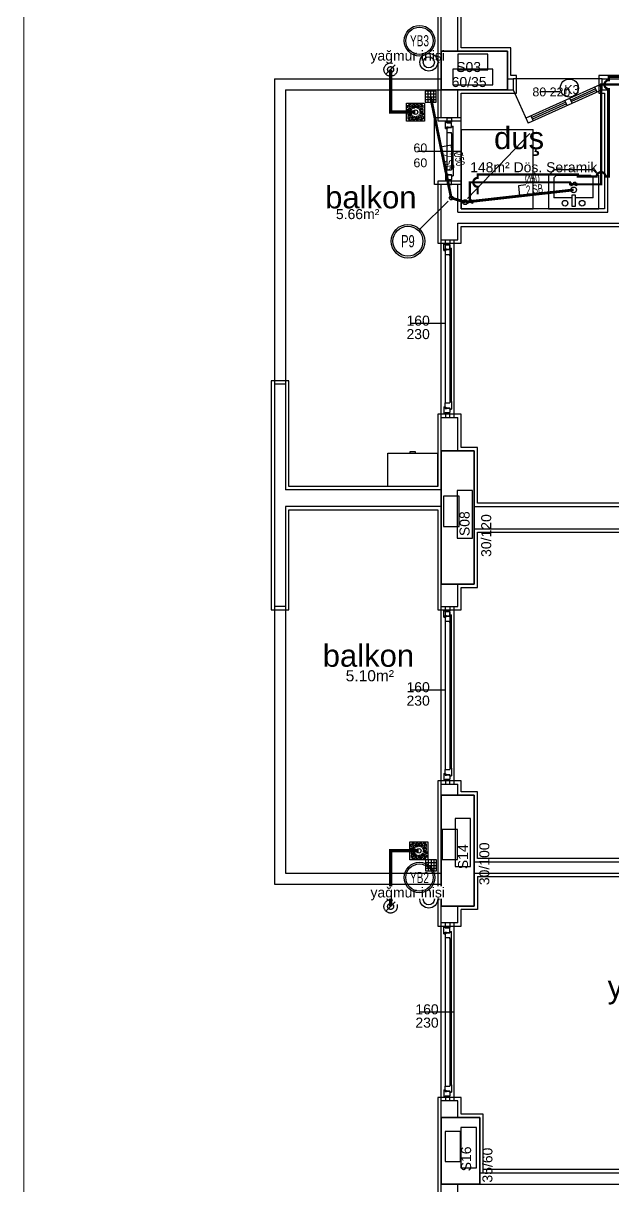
# Model space of a CAD drawing. Header units: centimetres. Extents: x -3962 to 30527, y -2 to 2802.
# Drawn here: x 12524 to 13055, y 1133 to 2179 of the extents above; entities that cross this region are included whole.
import ezdxf
from ezdxf.enums import TextEntityAlignment as Align

# ---------------------------------------------------------------- set-up
doc = ezdxf.new("R2010")
doc.units = ezdxf.units.CM
for name, pattern in [('BASMA HATTI', [31, 25, -6]), ('DASHED', [18, 12, -6]), ('PISSU HATTI', [26, 20, -6]), ('YAGMUR HATTI', [36, 30, -6])]:
    doc.linetypes.add(name, pattern=pattern)
for name, color, linetype in [('MD-YUK-BIRIMI', 7, 'Continuous'), ('MTY-PISSU-CAP', 211, 'CONTINUOUS'), ('MTY-PISSU-KOLON', 211, 'DASHED'), ('MTY-TEFRIS', 15, 'CONTINUOUS'), ('MTY-VANA', 1, 'CONTINUOUS'), ('MTY-YAGMURSU-KOLON NO', 7, 'CONTINUOUS'), ('MTY-YUK-BIRIMI', 7, 'CONTINUOUS'), ('ROTAS-MIMARI', 8, 'CONTINUOUS'), ('ROTAS-MIMARI-KOLON', 8, 'CONTINUOUS'), ('ROTAS-MIMARI-YAZI', 8, 'CONTINUOUS'), ('ROTAS-PAFTA', 7, 'CONTINUOUS'), ('ROTAS-PISSU-BORU-TAVANDAN', 6, 'PISSU HATTI'), ('ROTAS-PISSU-KOLONNO', 211, 'CONTINUOUS'), ('ROTAS-SICAKSU-BORU', 1, 'BASMA HATTI'), ('ROTAS-SOGUKSU-BORU', 5, 'CONTINUOUS'), ('ROTAS-TEFRIS', 15, 'CONTINUOUS'), ('ROTAS-YAGMUR-BORUSU', 3, 'YAGMUR HATTI')]:
    doc.layers.add(name, color=color, linetype=linetype)
doc.styles.add('ANOTATIVO', font='arial.ttf')
doc.styles.add('MTY_CAP', font='wturkce.SHX', dxfattribs={"width": 0.65, "height": 20})
doc.styles.add('MTYCAPLT', font='arial.ttf', dxfattribs={"width": 0.65, "height": 1})
doc.styles.add('ROTAS', font='arial.ttf')

# ---------------------------------------------------------------- blocks, each defined once
blk = doc.blocks.new('MTY-PIS SU CAP SB')
at = {"layer": 'MTY-PISSU-CAP'}
for p, q in [((0.83, 1.17), (0, 1.17)), ((0, 1.17), (0, 0))]:
    blk.add_line(p, q, dxfattribs=at)
at = {"layer": 'MTY-PISSU-CAP', "style": 'MTY_CAP', "width": 0.65}
blk.add_attdef('PSCP_001', (0.83, 1.29), '', height=1, dxfattribs=at)
at = {"layer": 'MTY-YUK-BIRIMI', "color": 211, "style": 'MTY_CAP', "width": 0.65}
blk.add_attdef('PS_001', (0.83, 0.07), '', height=1, dxfattribs=at)
blk = doc.blocks.new('MTY-PIS SU KOLON')
at = {"layer": 'MTY-PISSU-KOLON', "linetype": 'Continuous', "lineweight": -3}
blk.add_hatch(color=256, dxfattribs=at).paths.add_polyline_path([(-2.7, -0.1, 0.848135), (0, -0.1, -0.848135), (2.7, -0.1, 0.414214), (0, 2.6, 0.414214)])
blk.add_circle((0, 0), 3.5, dxfattribs=at)
blk = doc.blocks.new('MTY-KURESEL VANA')
at = {"layer": 'MTY-VANA'}
for p, q in [((0, 0), (0, 8)), ((0, 8), (8, 8))]:
    blk.add_line(p, q, dxfattribs=at)
blk.add_lwpolyline([(-10, 5), (-10, -5), (10, 5), (10, -5), (-10, 5)], dxfattribs=at)
at = {"layer": 'MTY-VANA', "style": 'MTYCAPLT', "width": 0.65}
blk.add_attdef('CAP', text='', height=10, dxfattribs=at).set_placement((-1.1, 0), align=Align.CENTER)
blk = doc.blocks.new('SUZGEC1')
at = {"layer": 'MTY-TEFRIS'}
blk.add_lwpolyline([(-5, -5), (-5, 5), (5, 5), (5, -5)], close=True, dxfattribs=at)
for points in [[(-4.33, 3.86), (-1.99, 1.52, 0.029484), (-2.15, 1.27), (-4.33, 2.48)], [(-2.48, 0.33), (-4.33, 0.33), (-4.33, 1.72), (-2.41, 0.65, 0.032775)], [(-3.86, 4.33), (-2.48, 4.33), (-1.27, 2.15, 0.029484), (-1.52, 1.99)], [(-0.65, 2.41, -0.032775), (-0.33, 2.48), (-0.33, 4.33), (-1.72, 4.33)], [(0.33, 2.48), (0.33, 4.33), (1.72, 4.33), (0.65, 2.41, 0.032775)], [(1.27, 2.15), (2.48, 4.33), (3.86, 4.33), (1.52, 1.99, 0.029484)], [(4.33, 3.86), (1.99, 1.52, -0.029484), (2.15, 1.27), (4.33, 2.48)], [(4.33, 0.33), (4.33, 1.72), (2.41, 0.65, -0.032775), (2.48, 0.33)], [(-2.48, -0.33), (-4.33, -0.33), (-4.33, -1.72), (-2.41, -0.65, -0.032775)], [(-4.33, -3.86), (-1.99, -1.52, -0.029484), (-2.15, -1.27), (-4.33, -2.48)], [(-3.86, -4.33), (-2.48, -4.33), (-1.27, -2.15, -0.029484), (-1.52, -1.99)], [(-0.33, -4.33), (-1.72, -4.33), (-0.65, -2.41, 0.032775), (-0.33, -2.48)], [(0.33, -2.48), (0.33, -4.33), (1.72, -4.33), (0.65, -2.41, -0.032775)], [(2.48, -4.33), (1.27, -2.15, 0.029484), (1.52, -1.99), (3.86, -4.33)], [(4.33, -2.48), (4.33, -3.86), (1.99, -1.52, 0.029484), (2.15, -1.27)], [(4.33, -0.33), (4.33, -1.72), (2.41, -0.65, 0.032775), (2.48, -0.33)]]:
    blk.add_lwpolyline(points, format="xyb", close=True, dxfattribs=at)
blk.add_circle((0, 0), 1.25, dxfattribs=at)
at = {"layer": 'MD-YUK-BIRIMI', "color": 6, "style": 'MTYCAPLT', "width": 0.65}
for tag, p in [('PSCP_001', (-1.25, 0.75)), ('PS_001', (-0.62, -0.5))]:
    blk.add_attdef(tag, p, '', height=1, dxfattribs=at)
blk = doc.blocks.new('MTY-KOLON NO YAGMUR')
at = {"layer": 'MTY-YAGMURSU-KOLON NO', "linetype": 'Continuous', "ltscale": 100}
blk.add_circle((0, 0), 27.5, dxfattribs=at)
at = {"layer": 'MTY-YAGMURSU-KOLON NO', "color": 7, "linetype": 'Continuous', "ltscale": 100}
blk.add_circle((0, 0), 24.5, dxfattribs=at)
at = {"style": 'ANOTATIVO', "width": 0.65}
blk.add_attdef('K', text='', height=20, dxfattribs=at).set_placement((0, 0), align=Align.MIDDLE_CENTER)
blk = doc.blocks.new('MTY-KOLON NO PIS SU')
at = {"color": 6, "linetype": 'Continuous', "ltscale": 100}
blk.add_circle((0, 0), 27.5, dxfattribs=at)
at = {"color": 7, "linetype": 'Continuous', "ltscale": 100}
blk.add_circle((0, 0), 24.5, dxfattribs=at)
at = {"style": 'ANOTATIVO', "width": 0.65}
blk.add_attdef('K', text='', height=20, dxfattribs=at).set_placement((0, 0), align=Align.MIDDLE_CENTER)

msp = doc.modelspace()

# ---------------------------------------------------------------- linework, layer by layer
at = {"layer": 'ROTAS-MIMARI'}
for p, q in [((12897.8, 2217.2), (12897.8, 2154.2)), ((12900.8, 2154.2), (12900.8, 2214.2)), ((12915.8, 2154.2), (12915.8, 2214.2)), ((12918.8, 2157.2), (12918.8, 2217.2)), ((12963.8, 2157.2), (12918.8, 2157.2)), ((12963.8, 2132.2), (12963.8, 2157.2)), ((12897.8, 2154.2), (12897.8, 2119.2)), ((12960.8, 2129.2), (12965.8, 2129.2)), ((12968.8, 2132.2), (12963.8, 2132.2)), ((13045.8, 2129.2), (12965.8, 2129.2)), ((12968.8, 2116.2), (12968.8, 2132.2)), ((13228.8, 2132.2), (13043, 2132.2)), ((13043, 2132.2), (13043, 2116.2)), ((13046, 2129.2), (13225.8, 2129.2)), ((13046, 2119.2), (13046, 2129.2)), ((12896.4, 2118.1), (12886.4, 2118.1)), ((12886.4, 2118.1), (12886.4, 2108.1)), ((12886.4, 2115.7), (12896.4, 2115.7)), ((12888.8, 2118.1), (12888.8, 2108.1)), ((12891.4, 2118.1), (12891.4, 2108.1)), ((12894.1, 2118.1), (12894.1, 2108.1)), ((12896.4, 2108.1), (12896.4, 2118.1)), ((12897.8, 2119.2), (12897.8, 2091.2)), ((12900.8, 2094.2), (12900.8, 2119.2)), ((12915.8, 2094.2), (12915.8, 2119.2)), ((12918.8, 2116.2), (12960.8, 2116.2)), ((12918.8, 2091.2), (12918.8, 2116.2)), ((12960.8, 2119.2), (12965.8, 2119.2)), ((12960.8, 2116.2), (12968.8, 2116.2)), ((12965.8, 2119.2), (12979.3, 2089.3)), ((13043.8, 2123.8), (12977.2, 2093.9)), ((13045.8, 2119.2), (12979.3, 2089.3)), ((12989.8, 2117.9), (13007.9, 2117.9)), ((13039.9, 2120.1), (13017.7, 2110.1)), ((13040.6, 2118.7), (13018.3, 2108.7)), ((13041.3, 2117.2), (13039.2, 2121.7)), ((13043, 2116.2), (13048, 2116.2)), ((13045.8, 2119.2), (13043.8, 2123.8)), ((13046, 2119.2), (13051, 2119.2)), ((13048, 2116.2), (13048, 2012.2)), ((13051, 2009.2), (13051, 2119.2)), ((12886.4, 2113.1), (12896.4, 2113.1)), ((12886.4, 2110.6), (12896.4, 2110.6)), ((12886.4, 2108.1), (12896.4, 2108.1)), ((13013.1, 2108.1), (12982.5, 2094.3)), ((13013.8, 2106.6), (12983.2, 2092.9)), ((13014.4, 2105.1), (13012.4, 2109.7)), ((13019, 2107.2), (13016.9, 2111.7)), ((12894.8, 2034.2), (12894.8, 2094.2)), ((12900.8, 2094.2), (12894.8, 2094.2)), ((12915.8, 2094.2), (12900.8, 2094.2)), ((12906.3, 2090.2), (12906.3, 2094.2)), ((12906.3, 2094.2), (12910.3, 2094.2)), ((12910.3, 2094.2), (12910.3, 2090.2)), ((12918.8, 2094.2), (12915.8, 2094.2)), ((12918.8, 2034.2), (12918.8, 2094.2)), ((12981.8, 2095.9), (12983.8, 2091.4)), ((12918.8, 2091.2), (12897.8, 2091.2)), ((12904.7, 2084.5), (12904.7, 2090.9)), ((12904.7, 2090.9), (12906.1, 2090.9)), ((12904.7, 2084.5), (12906.1, 2084.5)), ((12906.1, 2089.7), (12906.1, 2090.9)), ((12906.1, 2089.7), (12910.3, 2089.7)), ((12906.1, 2084.5), (12906.1, 2086)), ((12906.1, 2086), (12907.1, 2086)), ((12906.1, 2085.4), (12906.6, 2085.4)), ((12906.1, 2085.4), (12906.1, 2081)), ((12910.3, 2090.2), (12906.3, 2090.2)), ((12906.6, 2085.1), (12906.6, 2085.4)), ((12906.6, 2085.1), (12907.1, 2085.1)), ((12907.1, 2085.7), (12907.1, 2086)), ((12907.1, 2085.7), (12910.3, 2085.7)), ((12907.1, 2085.4), (12910.3, 2085.4)), ((12907.1, 2085.1), (12907.1, 2085.4)), ((12910.3, 2085.7), (12910.3, 2089.7)), ((12910.3, 2086.6), (12911.7, 2086.6)), ((12910.3, 2086.6), (12910.3, 2085.4)), ((12911.7, 2079.8), (12911.7, 2086.6)), ((12918.8, 2012.2), (12918.8, 2083.6)), ((12918.8, 2083.6), (12918.8, 2012.2)), ((12918.8, 2083.6), (12983.8, 2083.6)), ((12983.8, 2012.2), (12983.8, 2083.6)), ((12906.1, 2081), (12910.3, 2081)), ((12906.1, 2081), (12906.1, 2047.4)), ((12910.3, 2079.8), (12910.3, 2081)), ((12910.3, 2079.8), (12911.7, 2079.8)), ((12910.3, 2079.8), (12910.3, 2048.6)), ((12911.7, 2048.6), (12911.7, 2079.8)), ((12980.8, 2080.1), (12924.6, 2021.5)), ((12879.6, 2064.2), (12918.8, 2064.2)), ((12904.7, 2043.9), (12904.7, 2037.5)), ((12904.7, 2043.9), (12906.1, 2043.9)), ((12906.1, 2047.4), (12910.3, 2047.4)), ((12906.1, 2043), (12906.1, 2047.4)), ((12906.1, 2043.9), (12906.1, 2042.4)), ((12906.1, 2043), (12906.6, 2043)), ((12906.1, 2042.4), (12907.1, 2042.4)), ((12906.6, 2043.3), (12907.1, 2043.3)), ((12906.6, 2043.3), (12906.6, 2043)), ((12907.1, 2043.3), (12907.1, 2043)), ((12907.1, 2043), (12910.3, 2043)), ((12907.1, 2042.7), (12907.1, 2042.4)), ((12907.1, 2042.7), (12910.3, 2042.7)), ((12910.3, 2048.6), (12910.3, 2047.4)), ((12910.3, 2048.6), (12911.7, 2048.6)), ((12910.3, 2041.8), (12910.3, 2043)), ((12910.3, 2042.7), (12910.3, 2038.7)), ((12910.3, 2041.8), (12911.7, 2041.8)), ((12911.7, 2048.6), (12911.7, 2041.8)), ((13002.5, 2047.2), (12997.5, 2042.2)), ((12997.5, 2042.2), (12997.5, 2012.2)), ((13037.9, 2047.2), (13002.5, 2047.2)), ((13004.6, 2042.2), (13002.5, 2040.2)), ((13035.8, 2042.2), (13004.6, 2042.2)), ((13037.9, 2040.2), (13035.8, 2042.2)), ((13042.9, 2042.2), (13037.9, 2047.2)), ((13042.9, 2012.2), (13042.9, 2042.2)), ((12900.8, 2034.2), (12894.8, 2034.2)), ((12897.8, 2037.2), (12897.8, 1981.2)), ((12918.8, 2037.2), (12897.8, 2037.2)), ((12900.8, 1984.2), (12900.8, 2034.2)), ((12915.8, 2034.2), (12900.8, 2034.2)), ((12904.7, 2037.5), (12906.1, 2037.5)), ((12906.1, 2038.7), (12906.1, 2037.5)), ((12906.1, 2038.7), (12910.3, 2038.7)), ((12906.3, 2038.2), (12906.3, 2034.2)), ((12910.3, 2038.2), (12906.3, 2038.2)), ((12906.3, 2034.2), (12910.3, 2034.2)), ((12910.3, 2034.2), (12910.3, 2038.2)), ((12915.8, 2009.2), (12915.8, 2034.2)), ((12918.8, 2034.2), (12915.8, 2034.2)), ((13002.5, 2040.2), (13002.5, 2022.2)), ((13037.9, 2022.2), (13037.9, 2040.2)), ((13018.5, 2022.2), (13002.5, 2022.2)), ((13021.9, 2024.5), (13018.5, 2024.5)), ((13018.5, 2024.5), (13018.5, 2014.5)), ((13021.9, 2014.5), (13021.9, 2024.5)), ((13037.9, 2022.2), (13021.9, 2022.2)), ((13048, 2012.2), (12918.8, 2012.2)), ((12918.8, 2012.2), (12983.8, 2012.2)), ((12997.5, 2012.2), (13042.9, 2012.2)), ((13018.5, 2014.5), (13021.9, 2014.5)), ((12915.8, 2009.2), (13051, 2009.2)), ((12915.8, 1984.2), (12915.8, 1999.2)), ((12915.8, 1999.2), (13061, 1999.2)), ((12918.8, 1981.2), (12918.8, 1996.2)), ((12918.8, 1996.2), (13064, 1996.2)), ((12897.8, 1981.2), (12918.8, 1981.2)), ((12900.8, 1984.2), (12915.8, 1984.2)), ((12900.8, 1824.2), (12900.8, 1984.2)), ((12903.2, 1980.9), (12904.6, 1980.9)), ((12903.2, 1974.5), (12903.2, 1980.9)), ((12904.6, 1980.9), (12904.6, 1837.4)), ((12904.6, 1979.7), (12904.6, 1980.9)), ((12904.6, 1979.7), (12908.8, 1979.7)), ((12904.8, 1980.2), (12904.8, 1984.2)), ((12908.8, 1980.2), (12904.8, 1980.2)), ((12908.8, 1984.2), (12908.8, 1980.2)), ((12908.8, 1979.7), (12908.8, 1838.6)), ((12908.8, 1975.7), (12908.8, 1979.7)), ((12912.6, 1824.2), (12912.6, 1984.2)), ((12903.2, 1974.5), (12904.6, 1974.5)), ((12904.6, 1976), (12905.6, 1976)), ((12904.6, 1974.5), (12904.6, 1976)), ((12904.6, 1975.4), (12904.6, 1971)), ((12904.6, 1975.4), (12905.1, 1975.4)), ((12904.6, 1971), (12908.8, 1971)), ((12905.1, 1975.1), (12905.1, 1975.4)), ((12905.1, 1975.1), (12905.6, 1975.1)), ((12905.6, 1975.7), (12905.6, 1976)), ((12905.6, 1975.7), (12908.8, 1975.7)), ((12905.6, 1975.1), (12905.6, 1975.4)), ((12905.6, 1975.4), (12908.8, 1975.4)), ((12908.8, 1976.6), (12908.8, 1975.4)), ((12908.8, 1976.6), (12910.2, 1976.6)), ((12908.8, 1969.8), (12908.8, 1971)), ((12908.8, 1969.8), (12910.2, 1969.8)), ((12910.2, 1838.6), (12910.2, 1976.6)), ((12910.2, 1969.8), (12910.2, 1976.6)), ((12873.2, 1909.2), (12904.6, 1909.2)), ((12747.8, 1857.3), (12747.8, 1651.3)), ((12763.8, 1857.2), (12747.8, 1857.2)), ((12747.8, 1857.2), (12747.8, 1651.2)), ((12750.8, 1854.3), (12750.8, 1654.3)), ((12760.8, 1854.2), (12750.8, 1854.2)), ((12750.8, 1854.2), (12750.8, 1654.2)), ((12760.8, 1854.2), (12760.8, 1759.2)), ((12763.8, 1762.2), (12763.8, 1857.2)), ((12903.2, 1833.9), (12903.2, 1827.5)), ((12903.2, 1833.9), (12904.6, 1833.9)), ((12904.6, 1837.4), (12908.8, 1837.4)), ((12904.6, 1833), (12904.6, 1837.4)), ((12904.6, 1833.9), (12904.6, 1832.4)), ((12904.6, 1833), (12905.1, 1833)), ((12904.6, 1832.4), (12905.6, 1832.4)), ((12905.1, 1833.3), (12905.6, 1833.3)), ((12905.1, 1833.3), (12905.1, 1833)), ((12905.6, 1833.3), (12905.6, 1833)), ((12905.6, 1833), (12908.8, 1833)), ((12905.6, 1832.7), (12905.6, 1832.4)), ((12905.6, 1832.7), (12908.8, 1832.7)), ((12908.8, 1838.6), (12908.8, 1837.4)), ((12908.8, 1838.6), (12910.2, 1838.6)), ((12908.8, 1831.8), (12908.8, 1833)), ((12908.8, 1832.7), (12908.8, 1828.7)), ((12908.8, 1831.8), (12910.2, 1831.8)), ((12910.2, 1838.6), (12910.2, 1831.8)), ((12918.8, 1827.2), (12897.8, 1827.2)), ((12897.8, 1827.2), (12897.8, 1762.2)), ((12900.8, 1794.2), (12900.8, 1824.2)), ((12900.8, 1824.2), (12915.8, 1824.2)), ((12903.2, 1827.5), (12904.6, 1827.5)), ((12904.6, 1828.7), (12904.6, 1827.5)), ((12904.6, 1828.7), (12908.8, 1828.7)), ((12904.8, 1828.2), (12904.8, 1824.2)), ((12908.8, 1828.2), (12904.8, 1828.2)), ((12908.8, 1824.2), (12908.8, 1828.2)), ((12915.8, 1794.2), (12915.8, 1824.2)), ((12918.8, 1797.2), (12918.8, 1827.2)), ((12852.8, 1792.2), (12897.8, 1792.2)), ((12852.8, 1762.2), (12852.8, 1792.2)), ((12877.8, 1793.5), (12872.8, 1793.5)), ((12872.8, 1793.5), (12872.8, 1792.2)), ((12877.8, 1792.2), (12877.8, 1793.5)), ((12897.8, 1762.2), (12897.8, 1792.2)), ((12933.8, 1797.2), (12918.8, 1797.2)), ((12933.8, 1747.2), (12933.8, 1797.2)), ((12900.8, 1759.2), (12760.8, 1759.2)), ((12897.8, 1762.2), (12763.8, 1762.2)), ((12897.8, 1762.2), (12852.8, 1762.2)), ((12900.8, 1744.2), (12760.8, 1744.2)), ((12760.8, 1744.2), (12760.8, 1654.2)), ((12763.8, 1651.2), (12763.8, 1741.2)), ((12763.8, 1741.2), (12897.8, 1741.2)), ((12897.8, 1741.2), (12897.8, 1674.2)), ((12930.8, 1744.2), (13170.8, 1744.2)), ((13167.8, 1747.2), (12933.8, 1747.2)), ((12930.8, 1724.2), (13325.8, 1724.2)), ((12933.8, 1671.2), (12933.8, 1721.2)), ((12933.8, 1721.2), (13322.8, 1721.2)), ((12897.8, 1674.2), (12897.8, 1651.2)), ((12900.8, 1654.2), (12900.8, 1674.2)), ((12915.8, 1654.2), (12915.8, 1674.2)), ((12918.8, 1651.2), (12918.8, 1671.2)), ((12918.8, 1671.2), (12933.8, 1671.2)), ((12760.8, 1654.2), (12750.8, 1654.2)), ((12900.8, 1654.2), (12915.8, 1654.2)), ((12900.8, 1494.2), (12900.8, 1654.2)), ((12904.8, 1650.2), (12904.8, 1654.2)), ((12908.8, 1654.2), (12908.8, 1650.2)), ((12912.6, 1494.2), (12912.6, 1654.2)), ((12747.8, 1651.2), (12763.8, 1651.2)), ((12897.8, 1651.2), (12918.8, 1651.2)), ((12903.2, 1650.9), (12904.6, 1650.9)), ((12903.2, 1644.5), (12903.2, 1650.9)), ((12903.2, 1644.5), (12904.6, 1644.5)), ((12904.6, 1650.9), (12904.6, 1507.4)), ((12904.6, 1649.7), (12904.6, 1650.9)), ((12904.6, 1649.7), (12908.8, 1649.7)), ((12904.6, 1646), (12905.6, 1646)), ((12904.6, 1644.5), (12904.6, 1646)), ((12904.6, 1645.4), (12904.6, 1641)), ((12904.6, 1645.4), (12905.1, 1645.4)), ((12908.8, 1650.2), (12904.8, 1650.2)), ((12905.1, 1645.1), (12905.1, 1645.4)), ((12905.1, 1645.1), (12905.6, 1645.1)), ((12905.6, 1645.7), (12905.6, 1646)), ((12905.6, 1645.7), (12908.8, 1645.7)), ((12905.6, 1645.1), (12905.6, 1645.4)), ((12905.6, 1645.4), (12908.8, 1645.4)), ((12908.8, 1649.7), (12908.8, 1508.6)), ((12908.8, 1645.7), (12908.8, 1649.7)), ((12908.8, 1646.6), (12908.8, 1645.4)), ((12908.8, 1646.6), (12910.2, 1646.6)), ((12910.2, 1508.6), (12910.2, 1646.6)), ((12910.2, 1639.8), (12910.2, 1646.6)), ((12904.6, 1641), (12908.8, 1641)), ((12908.8, 1639.8), (12908.8, 1641)), ((12908.8, 1639.8), (12910.2, 1639.8)), ((12873.2, 1579.2), (12904.6, 1579.2)), ((12904.6, 1507.4), (12908.8, 1507.4)), ((12904.6, 1503), (12904.6, 1507.4)), ((12908.8, 1508.6), (12908.8, 1507.4)), ((12908.8, 1508.6), (12910.2, 1508.6)), ((12910.2, 1508.6), (12910.2, 1501.8)), ((12918.8, 1497.2), (12897.8, 1497.2)), ((12897.8, 1497.2), (12897.8, 1484.2)), ((12903.2, 1503.9), (12903.2, 1497.5)), ((12903.2, 1503.9), (12904.6, 1503.9)), ((12903.2, 1497.5), (12904.6, 1497.5)), ((12904.6, 1503.9), (12904.6, 1502.4)), ((12904.6, 1503), (12905.1, 1503)), ((12904.6, 1502.4), (12905.6, 1502.4)), ((12904.6, 1498.7), (12904.6, 1497.5)), ((12904.6, 1498.7), (12908.8, 1498.7)), ((12904.8, 1498.2), (12904.8, 1494.2)), ((12908.8, 1498.2), (12904.8, 1498.2)), ((12905.1, 1503.3), (12905.6, 1503.3)), ((12905.1, 1503.3), (12905.1, 1503)), ((12905.6, 1503.3), (12905.6, 1503)), ((12905.6, 1503), (12908.8, 1503)), ((12905.6, 1502.7), (12905.6, 1502.4)), ((12905.6, 1502.7), (12908.8, 1502.7)), ((12908.8, 1501.8), (12908.8, 1503)), ((12908.8, 1502.7), (12908.8, 1498.7)), ((12908.8, 1501.8), (12910.2, 1501.8)), ((12908.8, 1494.2), (12908.8, 1498.2)), ((12918.8, 1487.2), (12918.8, 1497.2)), ((12900.8, 1484.2), (12900.8, 1494.2)), ((12900.8, 1494.2), (12915.8, 1494.2)), ((12915.8, 1484.2), (12915.8, 1494.2)), ((12933.8, 1487.2), (12918.8, 1487.2)), ((12933.8, 1427.2), (12933.8, 1487.2)), ((12897.8, 1484.2), (12897.8, 1414.2)), ((12896.7, 1426.1), (12886.7, 1426.1)), ((12886.7, 1426.1), (12886.7, 1416.1)), ((12886.7, 1423.6), (12896.7, 1423.6)), ((12889.1, 1426.1), (12889.1, 1416.1)), ((12891.8, 1426.1), (12891.8, 1416.1)), ((12894.4, 1426.1), (12894.4, 1416.1)), ((12896.7, 1416.1), (12896.7, 1426.1)), ((12930.8, 1424.2), (13290.6, 1424.2)), ((13293.6, 1427.2), (12933.8, 1427.2)), ((12886.7, 1421.1), (12896.7, 1421.1)), ((12886.7, 1418.6), (12896.7, 1418.6)), ((12886.7, 1416.1), (12896.7, 1416.1)), ((12897.8, 1414.2), (12897.8, 1366.2)), ((12930.8, 1414.2), (13260.8, 1414.2)), ((12933.8, 1411.2), (13257.8, 1411.2)), ((12933.8, 1411.2), (12933.8, 1381.2)), ((12900.8, 1369.2), (12900.8, 1384.2)), ((12915.8, 1369.2), (12915.8, 1384.2)), ((12918.8, 1366.2), (12918.8, 1381.2)), ((12933.8, 1381.2), (12918.8, 1381.2)), ((12897.8, 1366.2), (12918.8, 1366.2)), ((12915.8, 1369.2), (12900.8, 1369.2)), ((12900.8, 1209.2), (12900.8, 1369.2)), ((12903.2, 1359.5), (12903.2, 1365.9)), ((12903.2, 1365.9), (12904.6, 1365.9)), ((12904.6, 1364.7), (12904.6, 1365.9)), ((12904.6, 1364.7), (12908.8, 1364.7)), ((12904.6, 1359.5), (12904.6, 1361)), ((12904.6, 1361), (12905.6, 1361)), ((12904.8, 1365.2), (12904.8, 1369.2)), ((12908.8, 1365.2), (12904.8, 1365.2)), ((12905.6, 1360.7), (12905.6, 1361)), ((12905.6, 1360.7), (12908.8, 1360.7)), ((12908.8, 1369.2), (12908.8, 1365.2)), ((12908.8, 1360.7), (12908.8, 1364.7)), ((12908.8, 1361.6), (12910.2, 1361.6)), ((12908.8, 1361.6), (12908.8, 1360.4)), ((12910.2, 1354.8), (12910.2, 1361.6)), ((12912.6, 1209.2), (12912.6, 1369.2)), ((12903.2, 1359.5), (12904.6, 1359.5)), ((12904.6, 1360.4), (12905.1, 1360.4)), ((12904.6, 1360.4), (12904.6, 1356)), ((12904.6, 1356), (12904.6, 1222.4)), ((12904.6, 1356), (12908.8, 1356)), ((12905.1, 1360.1), (12905.1, 1360.4)), ((12905.1, 1360.1), (12905.6, 1360.1)), ((12905.6, 1360.4), (12908.8, 1360.4)), ((12905.6, 1360.1), (12905.6, 1360.4)), ((12908.8, 1354.8), (12908.8, 1356)), ((12908.8, 1354.8), (12908.8, 1223.6)), ((12908.8, 1354.8), (12910.2, 1354.8)), ((12910.2, 1223.6), (12910.2, 1354.8)), ((12881.2, 1289.2), (12912.6, 1289.2)), ((12903.2, 1218.9), (12903.2, 1212.5)), ((12903.2, 1218.9), (12904.6, 1218.9)), ((12904.6, 1222.4), (12908.8, 1222.4)), ((12904.6, 1218), (12904.6, 1222.4)), ((12904.6, 1218.9), (12904.6, 1217.4)), ((12904.6, 1218), (12905.1, 1218)), ((12904.6, 1217.4), (12905.6, 1217.4)), ((12905.1, 1218.3), (12905.6, 1218.3)), ((12905.1, 1218.3), (12905.1, 1218)), ((12905.6, 1218.3), (12905.6, 1218)), ((12905.6, 1218), (12908.8, 1218)), ((12905.6, 1217.7), (12905.6, 1217.4)), ((12905.6, 1217.7), (12908.8, 1217.7)), ((12908.8, 1223.6), (12908.8, 1222.4)), ((12908.8, 1223.6), (12910.2, 1223.6)), ((12908.8, 1216.8), (12908.8, 1218)), ((12908.8, 1217.7), (12908.8, 1213.7)), ((12908.8, 1216.8), (12910.2, 1216.8)), ((12910.2, 1223.6), (12910.2, 1216.8)), ((12897.8, 1212.2), (12897.8, 1194.2)), ((12918.8, 1212.2), (12897.8, 1212.2)), ((12900.8, 1194.2), (12900.8, 1209.2)), ((12915.8, 1209.2), (12900.8, 1209.2)), ((12903.2, 1212.5), (12904.6, 1212.5)), ((12904.6, 1213.7), (12904.6, 1212.5)), ((12904.6, 1213.7), (12908.8, 1213.7)), ((12904.8, 1213.2), (12904.8, 1209.2)), ((12908.8, 1213.2), (12904.8, 1213.2)), ((12908.8, 1209.2), (12908.8, 1213.2)), ((12915.8, 1194.2), (12915.8, 1209.2)), ((12918.8, 1197.2), (12918.8, 1212.2)), ((12897.8, 1194.2), (12897.8, 1134.2)), ((12938.8, 1197.2), (12918.8, 1197.2)), ((12938.8, 1147.2), (12938.8, 1197.2)), ((12935.8, 1144.2), (13260.8, 1144.2)), ((13257.8, 1147.2), (12938.8, 1147.2)), ((12897.8, 1134.2), (12897.8, 1086.2)), ((12900.8, 1089.2), (12900.8, 1134.2)), ((12915.8, 1089.2), (12915.8, 1134.2)), ((12935.8, 1134.2), (13260.8, 1134.2))]:
    msp.add_line(p, q, dxfattribs=at)
for points in [[(12900.8, 2119.2), (12900.8, 2154.2)], [(12900.8, 2154.2), (12960.8, 2154.2)], [(12960.8, 2154.2), (12960.8, 2119.2)], [(12750.8, 2129.3), (12750.8, 1854.3)], [(12750.8, 2129.2), (12750.8, 1854.2)], [(12750.8, 2129.2), (12900.8, 2129.2)], [(12965.8, 2129.2), (12965.8, 2119.2)], [(12760.8, 2119.2), (12760.8, 1854.2)], [(12760.8, 2119.2), (12900.8, 2119.2)], [(12960.8, 2119.2), (12900.8, 2119.2)], [(12900.8, 1674.2), (12900.8, 1794.2)], [(12900.8, 1794.2), (12930.8, 1794.2)], [(12930.8, 1794.2), (12930.8, 1674.2)], [(12930.8, 1674.2), (12900.8, 1674.2)], [(12750.8, 1654.3), (12750.8, 1404.3)], [(12750.8, 1654.2), (12750.8, 1404.2)], [(12760.8, 1654.2), (12760.8, 1414.2)], [(12900.8, 1384.2), (12900.8, 1484.2)], [(12900.8, 1484.2), (12930.8, 1484.2)], [(12930.8, 1484.2), (12930.8, 1384.2)], [(12760.8, 1414.2), (12900.8, 1414.2)], [(12750.8, 1404.2), (12900.8, 1404.2)], [(12930.8, 1384.2), (12900.8, 1384.2)], [(12900.8, 1134.2), (12900.8, 1194.2)], [(12900.8, 1194.2), (12935.8, 1194.2)], [(12935.8, 1194.2), (12935.8, 1134.2)], [(12935.8, 1134.2), (12900.8, 1134.2)]]:
    msp.add_lwpolyline(points, dxfattribs=at)
for centre, radius in [((12889.8, 2144.1), 8), ((12889.8, 2144.1), 5), ((13016.4, 2120.9), 8.14), ((13020.3, 2029.2), 2.52), ((12922.6, 2018.2), 2.18), ((13012.5, 2017.2), 2.52), ((13027.9, 2017.2), 2.52), ((12889.8, 1390.6), 8), ((12889.8, 1390.6), 5)]:
    msp.add_circle(centre, radius, dxfattribs=at)
at = {"layer": 'ROTAS-MIMARI-KOLON'}
for points in [[(12960.8, 2154.2), (12900.8, 2154.2), (12900.8, 2119.2), (12960.8, 2119.2), (12960.8, 2154.2)], [(12916, 2137.3), (12943, 2137.3), (12943, 2151.3), (12916, 2151.3), (12916, 2137.3)], [(12911.4, 2123.8), (12947.5, 2123.8), (12947.5, 2137.8), (12911.4, 2137.8), (12911.4, 2123.8)], [(12930.8, 1794.2), (12900.8, 1794.2), (12900.8, 1674.2), (12930.8, 1674.2), (12930.8, 1794.2)], [(12929.1, 1715.6), (12929.1, 1758.7), (12915.2, 1758.7), (12915.2, 1715.6), (12929.1, 1715.6)], [(12917, 1726.3), (12917, 1753.4), (12903, 1753.4), (12903, 1726.3), (12917, 1726.3)], [(12930.8, 1484.2), (12900.8, 1484.2), (12900.8, 1384.2), (12930.8, 1384.2), (12930.8, 1484.2)], [(12927.5, 1420.1), (12927.5, 1463.3), (12913.5, 1463.3), (12913.5, 1420.1), (12927.5, 1420.1)], [(12915.7, 1426.5), (12915.7, 1453.5), (12901.7, 1453.5), (12901.7, 1426.5), (12915.7, 1426.5)], [(12935.8, 1194.2), (12900.8, 1194.2), (12900.8, 1134.2), (12935.8, 1134.2), (12935.8, 1194.2)], [(12932.7, 1148.8), (12932.7, 1185), (12918.7, 1185), (12918.7, 1148.8), (12932.7, 1148.8)], [(12918.4, 1154.4), (12918.4, 1181.4), (12904.5, 1181.4), (12904.5, 1154.4), (12918.4, 1154.4)]]:
    msp.add_lwpolyline(points, dxfattribs=at)
at = {"layer": 'ROTAS-PAFTA', "const_width": 1}
msp.add_lwpolyline([(12525, 25), (14975, 25), (14975, 2775), (12525, 2775)], close=True, dxfattribs=at)
at = {"layer": 'ROTAS-PISSU-BORU-TAVANDAN', "const_width": 2.5}
for points in [[(12891.4, 2113.1), (12910, 2022)], [(13020.3, 2029.2), (12922.6, 2018.2)], [(12922.6, 2018.2), (12910, 2022)]]:
    msp.add_lwpolyline(points, dxfattribs=at)
at = {"layer": 'ROTAS-PISSU-KOLONNO'}
msp.add_line((12907.2, 2019.2), (12881.7, 1993.7), dxfattribs=at)
at = {"layer": 'ROTAS-SICAKSU-BORU', "const_width": 2}
msp.add_lwpolyline([(12933.8, 2025.2), (12933.8, 2032), (12932.8, 2032.1), (12931.8, 2032.5), (12931, 2033.2), (12930.4, 2034), (12930, 2035), (12929.8, 2036), (12930, 2037), (12930.4, 2038), (12931, 2038.8), (12931.8, 2039.5), (12932.8, 2039.9), (12933.8, 2040), (12933.8, 2043), (13024, 2043), (13024, 2041.2), (13027.3, 2041.2), (13028, 2041.2), (13041, 2041.2), (13041.1, 2042.3), (13041.5, 2043.2), (13042.2, 2044.1), (13043, 2044.7), (13044, 2045.1), (13045, 2045.2), (13046, 2045.1), (13047, 2044.7), (13047.8, 2044.1), (13048.5, 2043.2), (13048.9, 2042.3), (13049, 2041.2), (13052, 2041.2), (13052, 2120), (13051, 2120.1), (13050, 2120.5), (13049.2, 2121.2), (13048.5, 2122), (13048.1, 2123), (13048, 2124), (13048.1, 2125), (13048.5, 2126), (13049.2, 2126.8), (13050, 2127.5), (13051, 2127.9), (13052, 2128), (13052, 2131), (13192, 2131)], dxfattribs=at)
at = {"layer": 'ROTAS-SOGUKSU-BORU', "const_width": 2}
msp.add_lwpolyline([(12926.8, 2018.2), (12926.8, 2036), (13017, 2036), (13017, 2034.2), (13020.3, 2034.2), (13021, 2034.2), (13045, 2034.2), (13045, 2124), (13185, 2124), (13185, 1984), (13321, 1984)], dxfattribs=at)
at = {"layer": 'ROTAS-YAGMUR-BORUSU'}
for p, q in [((12851.2, 2133.3), (12859.6, 2141.7)), ((12851.2, 1379.9), (12859.6, 1388.3))]:
    msp.add_line(p, q, dxfattribs=at)
at = {"layer": 'ROTAS-YAGMUR-BORUSU', "const_width": 3}
for points in [[(12877.8, 2099.2), (12855.4, 2099.2), (12855.4, 2137.5)], [(12880.8, 1434.2), (12855.4, 1434.2), (12855.4, 1384.1)]]:
    msp.add_lwpolyline(points, dxfattribs=at)
at = {"layer": 'ROTAS-YAGMUR-BORUSU'}
for centre, radius in [((12855.4, 2137.5), 6), ((12855.4, 2137.5), 2.7), ((12855.4, 1384.1), 6), ((12855.4, 1384.1), 2.7)]:
    msp.add_circle(centre, radius, dxfattribs=at)

# ---------------------------------------------------------------- block references
at = {"layer": 'ROTAS-PISSU-KOLONNO'}
ref = msp.add_blockref('MTY-KOLON NO YAGMUR', (12881.4, 2163.5), dxfattribs=dict(at, xscale=0.5, yscale=0.5))
ref.add_attrib('K', 'YB3', dxfattribs={"height": 10, "style": 'ANOTATIVO', "width": 0.65}).set_placement((12881.4, 2163.5), align=Align.MIDDLE_CENTER)
ref = msp.add_blockref('MTY-KOLON NO PIS SU', (12871, 1983), dxfattribs=dict(at, xscale=0.55, yscale=0.55))
ref.add_attrib('K', 'P9', dxfattribs={"height": 11, "style": 'ANOTATIVO', "width": 0.65}).set_placement((12871, 1983), align=Align.MIDDLE_CENTER)
at = {"layer": 'ROTAS-TEFRIS'}
for name, p, xscale, yscale in [('SUZGEC1', (12877.8, 2099.2), 1.6, 1.6), ('MTY-KURESEL VANA', (13020.3, 2034.2), 0.25, 0.25), ('MTY-PIS SU KOLON', (12910, 2022), 0.5, 0.5), ('MTY-KURESEL VANA', (12926.8, 2018.2), 0.25, 0.25), ('SUZGEC1', (12880.8, 1434.2), 1.6, 1.6)]:
    msp.add_blockref(name, p, dxfattribs=dict(at, xscale=xscale, yscale=yscale))
ref = msp.add_blockref('MTY-PIS SU CAP SB', (12900.7, 2067.6), dxfattribs=dict(at, xscale=8, yscale=8, rotation=-78.4391810895011))
ref.add_attrib('PSCP_001', 'Ø50', (12912.1, 2063.1), dxfattribs={"height": 8, "rotation": 281.5608, "style": 'MTY_CAP', "width": 0.65})
ref.add_attrib('PS_001', '2 SB', (12902.5, 2061.1), dxfattribs={"color": 211, "height": 8, "rotation": 281.5608, "style": 'MTY_CAP', "width": 0.65})
ref = msp.add_blockref('MTY-PIS SU CAP SB', (12971.5, 2023.7), dxfattribs=dict(at, xscale=8, yscale=8, rotation=6.423993283764561))
ref.add_attrib('PSCP_001', 'Ø50', (12976.9, 2034.7), dxfattribs={"height": 8, "rotation": 6.424, "style": 'MTY_CAP', "width": 0.65})
ref.add_attrib('PS_001', '2 SB', (12978, 2025), dxfattribs={"color": 211, "height": 8, "rotation": 6.424, "style": 'MTY_CAP', "width": 0.65})

# ---------------------------------------------------------------- texts
at = {"layer": 'ROTAS-MIMARI-YAZI', "style": 'ROTAS'}
for s, height, p in [('yağmur inişi', 9, (12870.8, 2150.1)), ('S03', 9, (12925.7, 2139.8)), ('60/35', 9, (12926.1, 2126.3)), ('80 220', 8, (13000.2, 2117.4)), ('K3', 8, (13018.6, 2119.5)), ('duş', 20, (12971.1, 2075.9)), ('60', 8, (12882.2, 2067)), ('60', 8, (12882.2, 2053.6)), ('148m² Döş. Seramik', 9, (12984.3, 2049.6)), ('balkon', 20, (12837.6, 2022.6)), ('5.66m²', 9, (12825.7, 2007.4)), ('160', 9, (12880.2, 1911.5)), ('230', 9, (12880.2, 1899.4)), ('balkon', 20, (12835.4, 1609.9)), ('5.10m²', 10, (12836.7, 1591.8)), ('160', 9, (12880.2, 1581.5)), ('230', 9, (12880.2, 1569.4)), ('yatak od.', 20, (13107.6, 1311.8)), ('160', 9, (12888.2, 1291.5)), ('230', 9, (12888.2, 1279.5))]:
    msp.add_text(s, height=height, dxfattribs=at).set_placement(p, align=Align.MIDDLE_CENTER)
for s, p in [('S08', (12922, 1728.7)), ('30/120', (12941.5, 1718)), ('S14', (12920.6, 1428.8)), ('30/100', (12939.8, 1422.5)), ('S16', (12923.4, 1156.8)), ('35/60', (12942.6, 1151.2))]:
    msp.add_text(s, height=9, rotation=90, dxfattribs=at).set_placement(p, align=Align.MIDDLE_CENTER)

# ---------------------------------------------------------------- next in the draw order: wipeouts: each hides what was drawn before it
msp.add_wipeout([(12905.3, 1391.2), (12836.3, 1391.2), (12836.3, 1402.2), (12905.3, 1402.2)])

# ---------------------------------------------------------------- next in the draw order: block references
at = {"layer": 'ROTAS-PISSU-KOLONNO'}
ref = msp.add_blockref('MTY-KOLON NO YAGMUR', (12881.4, 1410.1), dxfattribs=dict(at, xscale=0.5, yscale=0.5))
ref.add_attrib('K', 'YB2', dxfattribs={"height": 10, "style": 'ANOTATIVO', "width": 0.65}).set_placement((12881.4, 1410.1), align=Align.MIDDLE_CENTER)

# ---------------------------------------------------------------- next in the draw order: texts
at = {"layer": 'ROTAS-MIMARI-YAZI', "style": 'ROTAS'}
msp.add_text('yağmur inişi', height=9, dxfattribs=at).set_placement((12870.8, 1396.7), align=Align.MIDDLE_CENTER)

doc.saveas('drawing.dxf')
